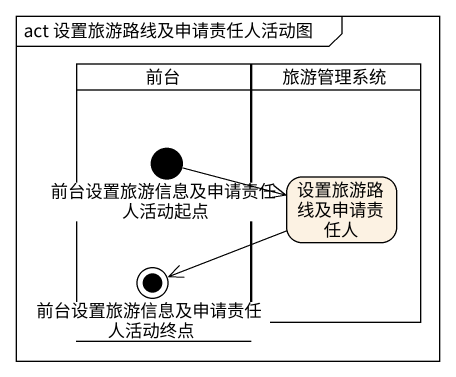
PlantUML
@startuml
mainframe act 设置旅游路线及申请责任人活动图
hide empty description
state 前台 <<partition>> {
  state 前台设置旅游信息及申请责任人活动起点 <<start>>
  state 前台设置旅游信息及申请责任人活动终点 <<end>>
}
state 旅游管理系统 <<partition>> {
  state 设置旅游路线及申请责任人
}
前台设置旅游信息及申请责任人活动起点 -right-> 设置旅游路线及申请责任人
设置旅游路线及申请责任人 -left-> 前台设置旅游信息及申请责任人活动终点
@enduml
